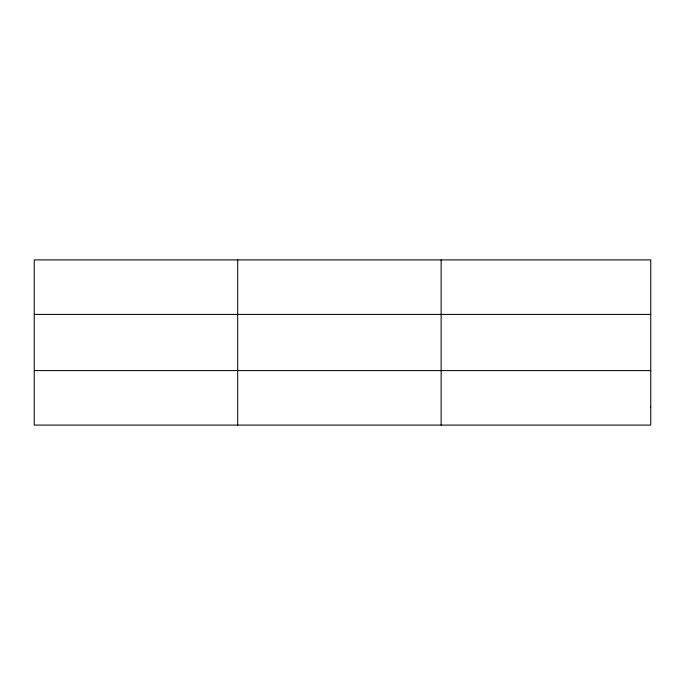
<?xml version="1.0" encoding="UTF-8"?>
<svg xmlns="http://www.w3.org/2000/svg" width="685" height="685" viewBox="0 0 685 685"><rect width="100%" height="100%" fill="white"/><g stroke="black" fill="none" stroke-linecap="round" stroke-linejoin="round"><path stroke-width="1.03" d="M237.695 425.094L237.695 259.906M441.14 425.094L441.14 259.906M34.25 314.415L650.75 314.415M34.25 370.585L650.75 370.585M650.75 406.924L650.75 425.094L34.25 425.094L34.25 259.906L650.75 259.906L650.75 406.924"/></g></svg>
